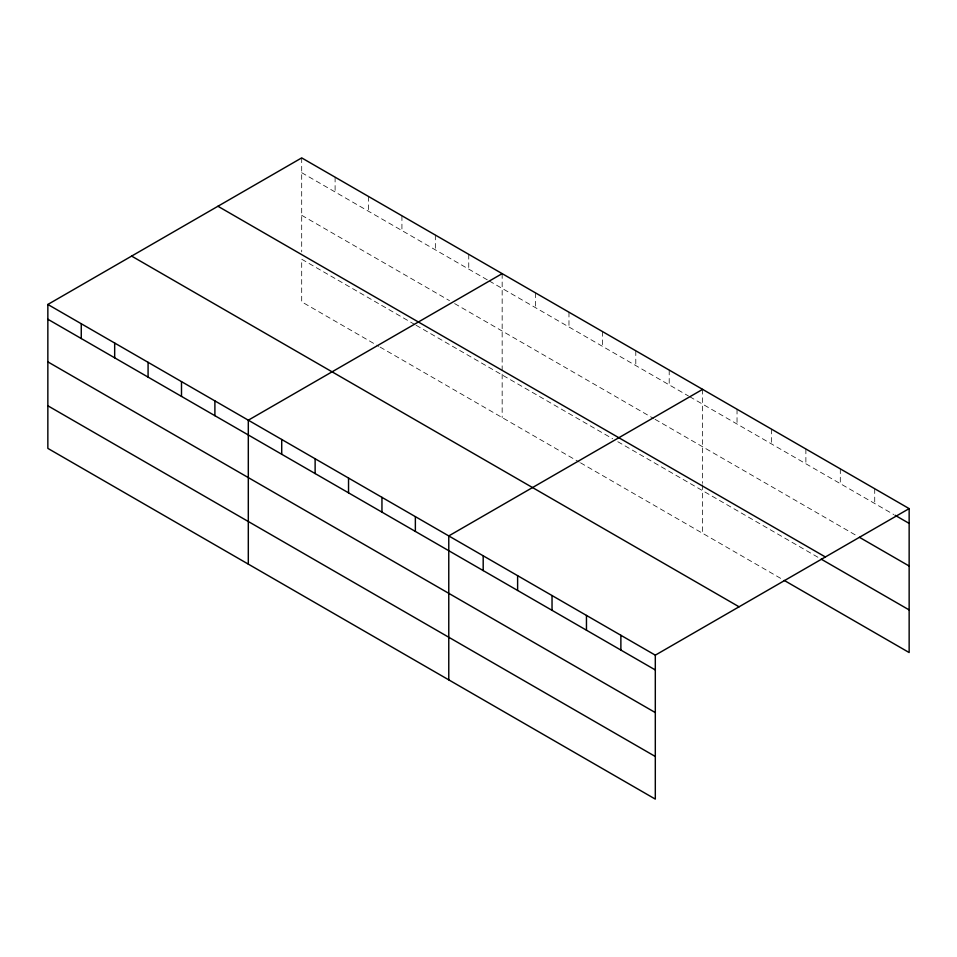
<?xml version="1.0" encoding="UTF-8"?>
<svg xmlns="http://www.w3.org/2000/svg" width="957" height="957" viewBox="0 0 957 957"><rect width="100%" height="100%" fill="white"/><g stroke="black" fill="none" stroke-linecap="round" stroke-linejoin="round"><path stroke-width="0.72" stroke-dasharray="4.79 3.59" d="M301.694 157.893L301.694 251.894M301.694 172.691L488.022 280.257M489.314 280.999L688.478 395.995M689.77 396.736L893.85 514.567M301.694 215.301L449.479 300.618M454.611 303.584L653.787 418.58M655.067 419.322L856.874 535.836M414.776 324.507L301.694 259.215L301.694 301.838L378.805 346.35M416.068 325.248L612.671 438.749M617.803 441.715L819.91 558.398M380.085 347.092L579.26 462.075M580.54 462.829L781.666 578.937M874.722 488.728L874.722 503.526M840.306 468.858L840.306 483.644M805.878 448.989L805.878 463.774M771.462 429.107L771.462 443.904M737.034 409.237L737.034 424.023M702.617 389.367L702.617 483.369M702.617 484.828L702.617 533.3M669.206 370.072L669.206 384.87M635.795 350.788L635.795 365.574M602.384 331.505L602.384 346.29M568.972 312.209L568.972 326.995M535.573 292.926L535.573 307.711M502.162 273.63L502.162 417.563M468.751 254.347L468.751 269.132M435.339 235.051L435.339 249.837M401.928 215.768L401.928 230.553M368.517 196.472L368.517 211.258M335.106 177.189L335.106 191.974"/><path stroke-width="1.44" d="M47.85 304.458L655.306 655.162L655.306 799.107L47.85 448.39L47.85 304.458L301.694 157.893L909.15 508.61L909.15 652.542L784.214 580.409M502.162 273.63L248.306 420.195L248.306 564.128M702.617 389.367L448.773 535.92L448.773 679.865M655.306 655.162L909.15 508.61M895.13 515.297L909.15 523.395M859.434 537.308L909.15 566.018M217.933 206.257L825.377 556.974M821.178 559.139L909.15 609.92M131.623 256.093L739.067 606.798M47.85 319.243L655.306 669.948M47.85 361.866L655.306 712.57M47.85 405.78L655.306 756.485M620.878 635.292L620.878 650.078M586.462 615.423L586.462 630.208M552.033 595.541L552.033 610.327M517.617 575.671L517.617 590.457M483.189 555.802L483.189 570.587M415.362 516.636L415.362 531.422M381.951 497.341L381.951 512.139M348.539 478.057L348.539 492.843M315.128 458.774L315.128 473.559M281.717 439.478L281.717 454.264M214.894 400.899L214.894 415.685M181.495 381.616L181.495 396.401M148.084 362.32L148.084 377.106M114.673 343.037L114.673 357.822M81.261 323.741L81.261 338.539"/></g></svg>
